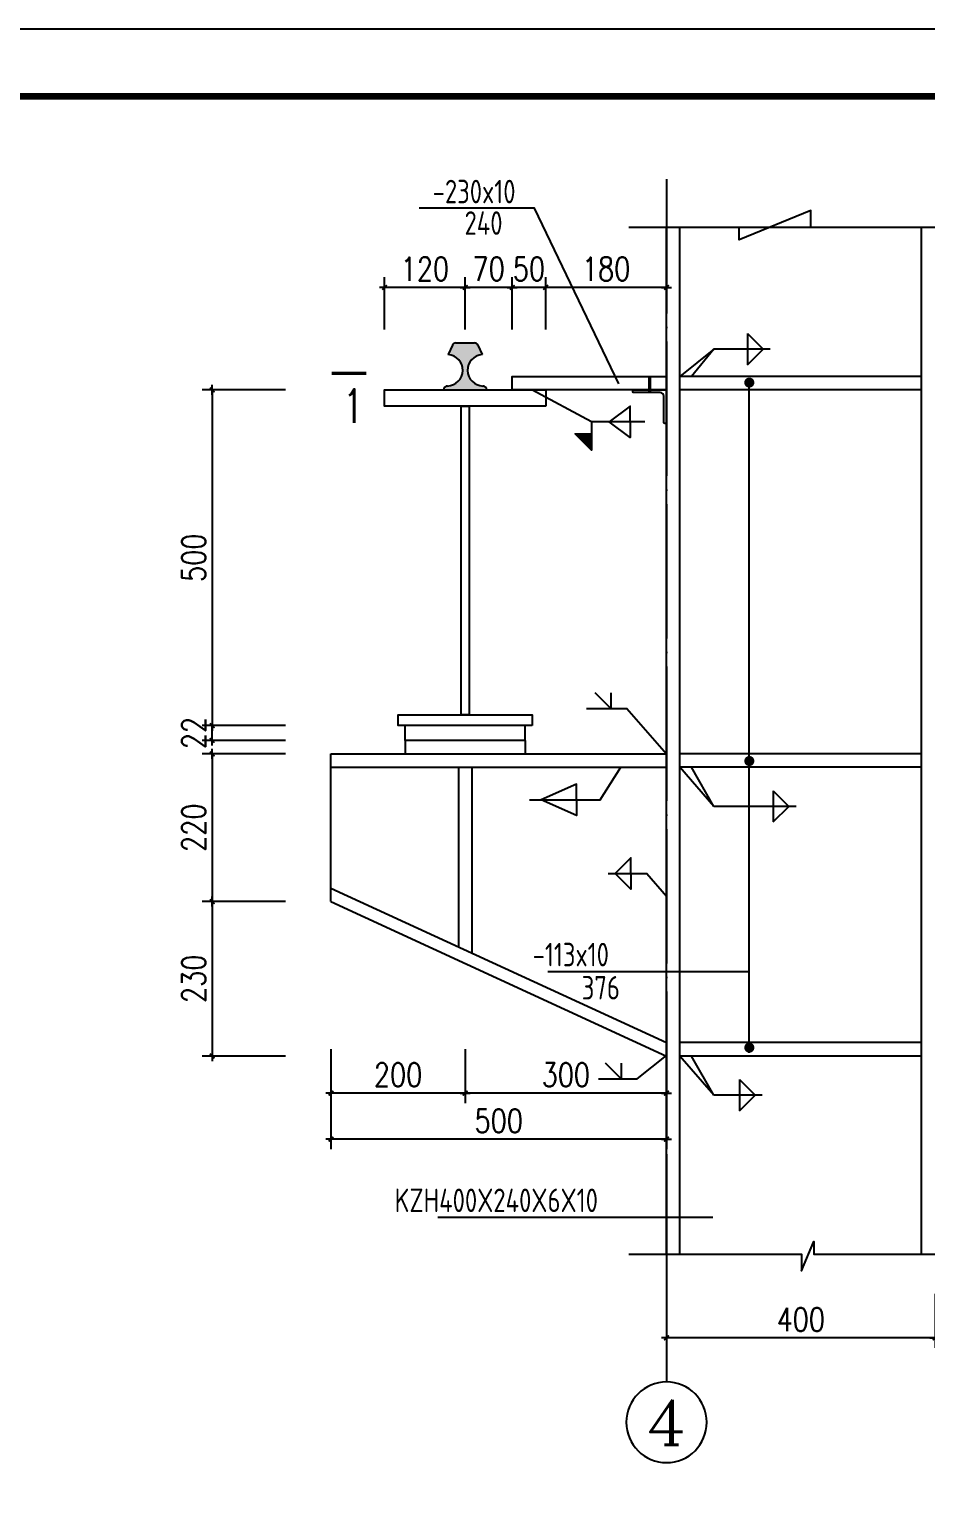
# Model space of a CAD drawing. Extents: x 69728788 to 150163257, y 20675998 to 43663798.
# Drawn here: x 75076908 to 75090266, y 20739602 to 20761368 of the extents above; entities that cross this region are included whole.
import ezdxf
from ezdxf.enums import TextEntityAlignment as Align

# ---------------------------------------------------------------- set-up
doc = ezdxf.new("R2010")
doc.units = 0
doc.header["$LTSCALE"] = 1000
doc.header["$MEASUREMENT"] = 0
doc.linetypes.add('DOTE', pattern=[2.4200000000000004, 2, -0.2, 0.02, -0.2])
doc.layers.get('0').update_dxf_attribs({"linetype": 'CONTINUOUS'})
doc.layers.get('DEFPOINTS').update_dxf_attribs({"linetype": 'CONTINUOUS'})
for name, color, linetype in [('1-TO', 3, 'CONTINUOUS'), ('AD', 3, 'CONTINUOUS'), ('AXIS', 3, 'CONTINUOUS'), ('AXIS_TEXT', 7, 'CONTINUOUS'), ('DOTE', 251, 'DOTE'), ('PUB_DIM', 3, 'CONTINUOUS'), ('PUB_TEXT', 7, 'CONTINUOUS'), ('PUB_TITLE', 4, 'CONTINUOUS'), ('S', 2, 'CONTINUOUS')]:
    doc.layers.add(name, color=color, linetype=linetype)
doc.styles.add('COMPLEX', font='COMPLEX')
doc.styles.add('DIM_FONT', font='SIMPLEX.shx', dxfattribs={"width": 0.8})
doc.styles.add('TSSD_Rein', font='atssdeng.shx', dxfattribs={"width": 0.7, "bigfont": 'atssdchn.shx'})
doc.dimstyles.new('AXIS-BZ-JD', dxfattribs={"dimtxt": 350, "dimasz": 0.5, "dimexe": 150, "dimexo": 100, "dimgap": 100, "dimtad": 1, "dimdec": 0, "dimlfac": 0.1, "dimzin": 0, "dimdsep": 46, "dimtxsty": 'DIM_FONT', "dimblk1": '_DIMX', "dimblk2": '_DIMX', "dimsah": 1, "dimcen": 0.09, "dimclrt": 3, "dimadec": 0, "dimazin": 0, "dimtfac": 1, "dimtdec": 0, "dimtix": 1, "dimtmove": 2, "dimatfit": 3, "dimldrblk": '_DIMX', "dimfxl": 1, "dimtolj": 1, "dimtzin": 0, "dimarcsym": 0})

# ---------------------------------------------------------------- blocks, each defined once
blk = doc.blocks.new('_AXISO')
blk.add_circle((0, 0), 0.5)
at = {"layer": 'AXIS_TEXT', "style": 'COMPLEX', "width": 1.041666666666667}
blk.add_attdef('A', text='', height=0.56, dxfattribs=at).set_placement((-0.25, -0.28), (0.25, -0.28), align=Align.FIT)
blk = doc.blocks.new('_DIMX')
blk.add_line((-150, 0), (150, 0))
at = {"const_width": 50}
blk.add_lwpolyline([(-70, -70), (70, 70)], dxfattribs=at)
blk = doc.blocks.new('*D7919')
at = {"layer": 'AXIS', "color": 0, "lineweight": -2}
for p, q in [((75086403.6313813, 20742532.16989535), (75086403.6313813, 20741728.30137487)), ((75090403.6313813, 20742532.16989535), (75090403.6313813, 20741728.30137487)), ((75090403.1313813, 20741878.30137487), (75086404.1313813, 20741878.30137487))]:
    blk.add_line(p, q, dxfattribs=at)
at = {"layer": 'DEFPOINTS', "color": 0}
for p in [(75086403.6313813, 20742632.16989535), (75090403.6313813, 20742632.16989535), (75086403.6313813, 20741878.30137487)]:
    blk.add_point(p, dxfattribs=at)
at = {"layer": 'AXIS', "color": 0, "lineweight": -2, "xscale": 0.5, "yscale": 0.5, "zscale": 0.5, "rotation": 180}
blk.add_blockref('_DIMX', (75086403.6313813, 20741878.30137487), dxfattribs=at)
at = {"layer": 'AXIS', "color": 0, "lineweight": -2, "xscale": 0.5, "yscale": 0.5, "zscale": 0.5}
blk.add_blockref('_DIMX', (75090403.6313813, 20741878.30137487), dxfattribs=at)
at = {"layer": 'AXIS', "color": 3, "insert": (75088403.6313813, 20742153.30137487), "char_height": 350, "attachment_point": 5, "style": 'DIM_FONT'}
blk.add_mtext('\\A1;400', dxfattribs=at)
blk = doc.blocks.new('*D7924')
at = {"layer": 'AXIS', "color": 0, "lineweight": -2}
for p, q in [((75081403.6313813, 20745603.2973044), (75081403.6313813, 20744687.09357543)), ((75086403.6313813, 20745603.2973044), (75086403.6313813, 20744687.09357543)), ((75086403.1313813, 20744837.09357543), (75081404.1313813, 20744837.09357543))]:
    blk.add_line(p, q, dxfattribs=at)
at = {"layer": 'DEFPOINTS', "color": 0}
for p in [(75081403.6313813, 20745703.2973044), (75086403.6313813, 20745703.2973044), (75081403.6313813, 20744837.09357543)]:
    blk.add_point(p, dxfattribs=at)
at = {"layer": 'AXIS', "color": 0, "lineweight": -2, "xscale": 0.5, "yscale": 0.5, "zscale": 0.5, "rotation": 180}
blk.add_blockref('_DIMX', (75081403.6313813, 20744837.09357543), dxfattribs=at)
at = {"layer": 'AXIS', "color": 0, "lineweight": -2, "xscale": 0.5, "yscale": 0.5, "zscale": 0.5}
blk.add_blockref('_DIMX', (75086403.6313813, 20744837.09357543), dxfattribs=at)
at = {"layer": 'AXIS', "color": 3, "insert": (75083903.6313813, 20745112.09357543), "char_height": 350, "attachment_point": 5, "style": 'DIM_FONT'}
blk.add_mtext('\\A1;500', dxfattribs=at)
blk = doc.blocks.new('*D7925')
at = {"layer": 'AXIS', "color": 0, "lineweight": -2}
for p, q in [((75081403.6313813, 20746176.40720481), (75081403.6313813, 20745372.53868433)), ((75083403.6313813, 20746176.40720481), (75083403.6313813, 20745372.53868433)), ((75083403.1313813, 20745522.53868433), (75081404.1313813, 20745522.53868433))]:
    blk.add_line(p, q, dxfattribs=at)
at = {"layer": 'DEFPOINTS', "color": 0}
for p in [(75081403.6313813, 20746276.40720481), (75083403.6313813, 20746276.40720481), (75081403.6313813, 20745522.53868433)]:
    blk.add_point(p, dxfattribs=at)
at = {"layer": 'AXIS', "color": 0, "lineweight": -2, "xscale": 0.5, "yscale": 0.5, "zscale": 0.5, "rotation": 180}
blk.add_blockref('_DIMX', (75081403.6313813, 20745522.53868433), dxfattribs=at)
at = {"layer": 'AXIS', "color": 0, "lineweight": -2, "xscale": 0.5, "yscale": 0.5, "zscale": 0.5}
blk.add_blockref('_DIMX', (75083403.6313813, 20745522.53868433), dxfattribs=at)
at = {"layer": 'AXIS', "color": 3, "insert": (75082403.6313813, 20745797.53868433), "char_height": 350, "attachment_point": 5, "style": 'DIM_FONT'}
blk.add_mtext('\\A1;200', dxfattribs=at)
blk = doc.blocks.new('*D7926')
at = {"layer": 'AXIS', "color": 0, "lineweight": -2}
for p, q in [((75083403.6313813, 20746176.40720481), (75083403.6313813, 20745372.53868433)), ((75086403.6313813, 20746176.40720481), (75086403.6313813, 20745372.53868433)), ((75086403.1313813, 20745522.53868433), (75083404.1313813, 20745522.53868433))]:
    blk.add_line(p, q, dxfattribs=at)
at = {"layer": 'DEFPOINTS', "color": 0}
for p in [(75083403.6313813, 20746276.40720481), (75086403.6313813, 20746276.40720481), (75083403.6313813, 20745522.53868433)]:
    blk.add_point(p, dxfattribs=at)
at = {"layer": 'AXIS', "color": 0, "lineweight": -2, "xscale": 0.5, "yscale": 0.5, "zscale": 0.5, "rotation": 180}
blk.add_blockref('_DIMX', (75083403.6313813, 20745522.53868433), dxfattribs=at)
at = {"layer": 'AXIS', "color": 0, "lineweight": -2, "xscale": 0.5, "yscale": 0.5, "zscale": 0.5}
blk.add_blockref('_DIMX', (75086403.6313813, 20745522.53868433), dxfattribs=at)
at = {"layer": 'AXIS', "color": 3, "insert": (75084903.6313813, 20745797.53868433), "char_height": 350, "attachment_point": 5, "style": 'DIM_FONT'}
blk.add_mtext('\\A1;300', dxfattribs=at)
blk = doc.blocks.new('*D7927')
at = {"layer": 'AXIS', "color": 0, "lineweight": -2}
for p, q in [((75082203.6313813, 20756894.27095244), (75082203.6313813, 20757673.69375566)), ((75083403.6313813, 20756894.27095244), (75083403.6313813, 20757673.69375566)), ((75083403.1313813, 20757523.69375566), (75082204.1313813, 20757523.69375566))]:
    blk.add_line(p, q, dxfattribs=at)
at = {"layer": 'DEFPOINTS', "color": 0}
for p in [(75082203.6313813, 20757523.69375566), (75082203.6313813, 20756794.27095244), (75083403.6313813, 20756794.27095244)]:
    blk.add_point(p, dxfattribs=at)
at = {"layer": 'AXIS', "color": 0, "lineweight": -2, "xscale": 0.5, "yscale": 0.5, "zscale": 0.5, "rotation": 180}
blk.add_blockref('_DIMX', (75082203.6313813, 20757523.69375566), dxfattribs=at)
at = {"layer": 'AXIS', "color": 0, "lineweight": -2, "xscale": 0.5, "yscale": 0.5, "zscale": 0.5}
blk.add_blockref('_DIMX', (75083403.6313813, 20757523.69375566), dxfattribs=at)
at = {"layer": 'AXIS', "color": 3, "insert": (75082803.6313813, 20757798.69375566), "char_height": 350, "attachment_point": 5, "style": 'DIM_FONT'}
blk.add_mtext('\\A1;120', dxfattribs=at)
blk = doc.blocks.new('*D7928')
at = {"layer": 'AXIS', "color": 0, "lineweight": -2}
for p, q in [((75083403.6313813, 20756894.27095244), (75083403.6313813, 20757673.69375566)), ((75084103.6313813, 20756894.27095244), (75084103.6313813, 20757673.69375566)), ((75084103.1313813, 20757523.69375566), (75083404.1313813, 20757523.69375566))]:
    blk.add_line(p, q, dxfattribs=at)
at = {"layer": 'DEFPOINTS', "color": 0}
for p in [(75083403.6313813, 20757523.69375566), (75083403.6313813, 20756794.27095244), (75084103.6313813, 20756794.27095244)]:
    blk.add_point(p, dxfattribs=at)
at = {"layer": 'AXIS', "color": 0, "lineweight": -2, "xscale": 0.5, "yscale": 0.5, "zscale": 0.5, "rotation": 180}
blk.add_blockref('_DIMX', (75083403.6313813, 20757523.69375566), dxfattribs=at)
at = {"layer": 'AXIS', "color": 0, "lineweight": -2, "xscale": 0.5, "yscale": 0.5, "zscale": 0.5}
blk.add_blockref('_DIMX', (75084103.6313813, 20757523.69375566), dxfattribs=at)
at = {"layer": 'AXIS', "color": 3, "insert": (75083753.6313813, 20757798.69375566), "char_height": 350, "attachment_point": 5, "style": 'DIM_FONT'}
blk.add_mtext('\\A1;70', dxfattribs=at)
blk = doc.blocks.new('*D7929')
at = {"layer": 'AXIS', "color": 0, "lineweight": -2}
for p, q in [((75084103.6313813, 20756894.27095244), (75084103.6313813, 20757673.69375566)), ((75084603.6313813, 20756894.27095244), (75084603.6313813, 20757673.69375566)), ((75084103.1313813, 20757523.69375566), (75084102.6313813, 20757523.69375566)), ((75084603.6313813, 20757523.69375566), (75084103.6313813, 20757523.69375566)), ((75084604.1313813, 20757523.69375566), (75084604.6313813, 20757523.69375566))]:
    blk.add_line(p, q, dxfattribs=at)
at = {"layer": 'DEFPOINTS', "color": 0}
for p in [(75084103.6313813, 20757523.69375566), (75084103.6313813, 20756794.27095244), (75084603.6313813, 20756794.27095244)]:
    blk.add_point(p, dxfattribs=at)
at = {"layer": 'AXIS', "color": 0, "lineweight": -2, "xscale": 0.5, "yscale": 0.5, "zscale": 0.5}
blk.add_blockref('_DIMX', (75084103.6313813, 20757523.69375566), dxfattribs=at)
at = {"layer": 'AXIS', "color": 0, "lineweight": -2, "xscale": 0.5, "yscale": 0.5, "zscale": 0.5, "rotation": 180}
blk.add_blockref('_DIMX', (75084603.6313813, 20757523.69375566), dxfattribs=at)
at = {"layer": 'AXIS', "color": 3, "insert": (75084353.6313813, 20757798.69375566), "char_height": 350, "attachment_point": 5, "style": 'DIM_FONT'}
blk.add_mtext('\\A1;50', dxfattribs=at)
blk = doc.blocks.new('*D7930')
at = {"layer": 'AXIS', "color": 0, "lineweight": -2}
for p, q in [((75084603.6313813, 20756894.27095244), (75084603.6313813, 20757673.69375566)), ((75086403.6313813, 20756894.27095244), (75086403.6313813, 20757673.69375566)), ((75086403.1313813, 20757523.69375566), (75084604.1313813, 20757523.69375566))]:
    blk.add_line(p, q, dxfattribs=at)
at = {"layer": 'DEFPOINTS', "color": 0}
for p in [(75084603.6313813, 20757523.69375566), (75084603.6313813, 20756794.27095244), (75086403.6313813, 20756794.27095244)]:
    blk.add_point(p, dxfattribs=at)
at = {"layer": 'AXIS', "color": 0, "lineweight": -2, "xscale": 0.5, "yscale": 0.5, "zscale": 0.5, "rotation": 180}
blk.add_blockref('_DIMX', (75084603.6313813, 20757523.69375566), dxfattribs=at)
at = {"layer": 'AXIS', "color": 0, "lineweight": -2, "xscale": 0.5, "yscale": 0.5, "zscale": 0.5}
blk.add_blockref('_DIMX', (75086403.6313813, 20757523.69375566), dxfattribs=at)
at = {"layer": 'AXIS', "color": 3, "insert": (75085503.6313813, 20757798.69375566), "char_height": 350, "attachment_point": 5, "style": 'DIM_FONT'}
blk.add_mtext('\\A1;180', dxfattribs=at)
blk = doc.blocks.new('*D7986')
at = {"layer": 'AXIS', "color": 0, "lineweight": -2}
for p, q in [((75080728.78639369, 20748376.40720481), (75079484.45186536, 20748376.40720481)), ((75079634.45186536, 20748375.90720481), (75079634.45186536, 20746076.90720481)), ((75080728.78639369, 20746076.40720481), (75079484.45186536, 20746076.40720481))]:
    blk.add_line(p, q, dxfattribs=at)
at = {"layer": 'DEFPOINTS', "color": 0}
for p in [(75080828.78639369, 20748376.40720481), (75079634.45186536, 20746076.40720481), (75080828.78639369, 20746076.40720481)]:
    blk.add_point(p, dxfattribs=at)
at = {"layer": 'AXIS', "color": 0, "lineweight": -2, "xscale": 0.5, "yscale": 0.5, "zscale": 0.5}
for p, rotation in [((75079634.45186536, 20748376.40720481), 90), ((75079634.45186536, 20746076.40720481), 270)]:
    blk.add_blockref('_DIMX', p, dxfattribs=dict(at, rotation=rotation))
at = {"layer": 'AXIS', "color": 3, "insert": (75079359.45186536, 20747226.40720482), "char_height": 350, "attachment_point": 5, "rotation": 90, "style": 'DIM_FONT'}
blk.add_mtext('\\A1;230', dxfattribs=at)
blk = doc.blocks.new('*D7987')
at = {"layer": 'AXIS', "color": 0, "lineweight": -2}
for p, q in [((75080728.78639369, 20750576.40720481), (75079484.45186536, 20750576.40720481)), ((75079634.45186536, 20750575.90720481), (75079634.45186536, 20748376.90720481)), ((75080728.78639369, 20748376.40720481), (75079484.45186536, 20748376.40720481))]:
    blk.add_line(p, q, dxfattribs=at)
at = {"layer": 'DEFPOINTS', "color": 0}
for p in [(75080828.78639369, 20750576.40720481), (75079634.45186536, 20748376.40720481), (75080828.78639369, 20748376.40720481)]:
    blk.add_point(p, dxfattribs=at)
at = {"layer": 'AXIS', "color": 0, "lineweight": -2, "xscale": 0.5, "yscale": 0.5, "zscale": 0.5}
for p, rotation in [((75079634.45186536, 20750576.40720481), 90), ((75079634.45186536, 20748376.40720481), 270)]:
    blk.add_blockref('_DIMX', p, dxfattribs=dict(at, rotation=rotation))
at = {"layer": 'AXIS', "color": 3, "insert": (75079359.45186536, 20749476.40720482), "char_height": 350, "attachment_point": 5, "rotation": 90, "style": 'DIM_FONT'}
blk.add_mtext('\\A1;220', dxfattribs=at)
blk = doc.blocks.new('*D7988')
at = {"layer": 'AXIS', "color": 0, "lineweight": -2}
for p, q in [((75080728.78639369, 20755996.40720481), (75079484.45186536, 20755996.40720481)), ((75079634.45186536, 20755995.90720481), (75079634.45186536, 20750996.90720481)), ((75080728.78639369, 20750996.40720481), (75079484.45186536, 20750996.40720481))]:
    blk.add_line(p, q, dxfattribs=at)
at = {"layer": 'DEFPOINTS', "color": 0}
for p in [(75080828.78639369, 20755996.40720481), (75079634.45186536, 20750996.40720481), (75080828.78639369, 20750996.40720481)]:
    blk.add_point(p, dxfattribs=at)
at = {"layer": 'AXIS', "color": 0, "lineweight": -2, "xscale": 0.5, "yscale": 0.5, "zscale": 0.5}
for p, rotation in [((75079634.45186536, 20755996.40720481), 90), ((75079634.45186536, 20750996.40720481), 270)]:
    blk.add_blockref('_DIMX', p, dxfattribs=dict(at, rotation=rotation))
at = {"layer": 'AXIS', "color": 3, "insert": (75079359.45186536, 20753496.40720482), "char_height": 350, "attachment_point": 5, "rotation": 90, "style": 'DIM_FONT'}
blk.add_mtext('\\A1;500', dxfattribs=at)
blk = doc.blocks.new('*D7989')
at = {"layer": 'AXIS', "color": 0, "lineweight": -2}
for p, q in [((75080728.78639369, 20750996.40720481), (75079484.45186536, 20750996.40720481)), ((75079634.45186536, 20750996.90720481), (75079634.45186536, 20750997.40720481)), ((75079634.45186536, 20750776.40720481), (75079634.45186536, 20750996.40720481)), ((75080728.78639369, 20750776.40720481), (75079484.45186536, 20750776.40720481)), ((75079634.45186536, 20750775.90720481), (75079634.45186536, 20750775.40720481))]:
    blk.add_line(p, q, dxfattribs=at)
at = {"layer": 'DEFPOINTS', "color": 0}
for p in [(75079634.45186536, 20750996.40720481), (75080828.78639369, 20750996.40720481), (75080828.78639369, 20750776.40720481)]:
    blk.add_point(p, dxfattribs=at)
at = {"layer": 'AXIS', "color": 0, "lineweight": -2, "xscale": 0.5, "yscale": 0.5, "zscale": 0.5}
for p, rotation in [((75079634.45186536, 20750996.40720481), 270), ((75079634.45186536, 20750776.40720481), 90)]:
    blk.add_blockref('_DIMX', p, dxfattribs=dict(at, rotation=rotation))
at = {"layer": 'AXIS', "color": 3, "insert": (75079359.45186536, 20750886.40720482), "char_height": 350, "attachment_point": 5, "rotation": 90, "style": 'DIM_FONT'}
blk.add_mtext('\\A1;22', dxfattribs=at)

msp = doc.modelspace()

# ---------------------------------------------------------------- hatches: boundary and pattern name
at = {"layer": 'AD'}
h = msp.add_hatch(color=256, dxfattribs=at)
edge = h.paths.add_edge_path()
edge.add_ellipse((75083131.75724034, 20756289.97909964), major_axis=(-166.4569221049125, 166.4569221049125), ratio=0.9999999999968987, start_angle=136.3646495819774, end_angle=310.0891282838639)
edge.add_line((75083151.9093695, 20756524.52057897), (75083213.16428344, 20756662.00427358))
edge.add_ellipse((75083266.46343188, 20756638.2572048), major_axis=(41.25968068195007, 41.25968068195007), ratio=0.9999999999981506, start_angle=44.999999999367105, end_angle=110.9849665154544, ccw=False)
edge.add_line((75083266.46343188, 20756696.60720481), (75083403.6313813, 20756696.60720481))
edge.add_line((75083403.6313813, 20756696.60720481), (75083540.79933073, 20756696.60720481))
edge.add_ellipse((75083540.79933073, 20756638.25720481), major_axis=(41.25968068086726, 41.25968068086726), ratio=0.9999999999969644, start_angle=339.0150334835133, end_angle=404.99999999985835, ccw=False)
edge.add_line((75083594.09847917, 20756662.00427358), (75083655.35339311, 20756524.52057897))
edge.add_ellipse((75083675.50552225, 20756289.97909964), major_axis=(-166.4569221052644, 166.4569221052644), ratio=0.9999999999960867, start_angle=-40.08912828370219, end_angle=133.6353504183621)
edge.add_ellipse((75083666.2063813, 20755996.40720481), major_axis=(-41.25968068180472, 41.25968068180471), ratio=0.999999999997602, start_angle=225.000000000183, end_angle=311.37142758304225, ccw=False)
edge.add_line((75083724.5563813, 20755996.40720481), (75083082.70638129, 20755996.40720481))
edge.add_ellipse((75083141.0563813, 20755996.4072048), major_axis=(41.25968068254841, 41.25968068254841), ratio=0.9999999999983267, start_angle=48.62857241412678, end_angle=134.9999999991519, ccw=False)
h = msp.add_hatch(color=256, dxfattribs=at)
edge = h.paths.add_edge_path()
edge.add_ellipse((75083131.75724034, 20756289.97909964), major_axis=(166.4569221047524, 166.4569221047524), ratio=0.9999999999986043, start_angle=226.3646495821067, end_angle=400.0891282839909)
edge.add_line((75083151.9093695, 20756524.52057897), (75083213.16428344, 20756662.00427358))
edge.add_ellipse((75083266.46343188, 20756638.2572048), major_axis=(-41.25968068189817, 41.25968068189816), ratio=0.9999999999986611, start_angle=-45.000000000724185, end_angle=20.98496651546901, ccw=False)
edge.add_line((75083266.46343188, 20756696.60720481), (75083403.6313813, 20756696.60720481))
edge.add_line((75083403.6313813, 20756696.60720481), (75083540.79933073, 20756696.60720481))
edge.add_ellipse((75083540.79933073, 20756638.25720481), major_axis=(-41.25968068089574, 41.25968068089572), ratio=0.9999999999978806, start_angle=249.01503348361211, end_angle=314.99999999971067, ccw=False)
edge.add_line((75083594.09847917, 20756662.00427358), (75083655.35339311, 20756524.52057897))
edge.add_ellipse((75083675.50552225, 20756289.97909964), major_axis=(166.4569221049668, 166.4569221049667), ratio=0.9999999999994001, start_angle=49.91087171642762, end_angle=223.6353504184912)
edge.add_ellipse((75083666.2063813, 20755996.40720481), major_axis=(-41.25968068182713, 41.25968068182713), ratio=0.9999999999984494, start_angle=225.0000000001587, end_angle=311.37142758306635, ccw=False)
edge.add_line((75083724.5563813, 20755996.40720481), (75083082.70638129, 20755996.40720481))
edge.add_ellipse((75083141.0563813, 20755996.4072048), major_axis=(-41.25968068248188, 41.25968068248188), ratio=0.9999999999994215, start_angle=-41.37142758593723, end_angle=44.99999999921641, ccw=False)
at = {"layer": 'PUB_TEXT'}
msp.add_hatch(color=256, dxfattribs=at).paths.add_polyline_path([(75085285.682367, 20755342.60031393), (75085285.682367, 20755100.20683159), (75085043.28888467, 20755342.60031393)])
msp.add_hatch(color=256, dxfattribs=at).paths.add_polyline_path([(75085285.682367, 20755342.60031393), (75085285.682367, 20755100.20683159), (75085043.28888467, 20755342.60031393)])

# ---------------------------------------------------------------- linework, layer by layer
at = {"layer": '1-TO'}
for p, q in [((75086403.6313813, 20743124.42151789), (75086403.6313813, 20758422.85688255)), ((75086603.6313813, 20743124.42151789), (75086603.6313813, 20758422.85688255)), ((75090203.6313813, 20743124.42151789), (75090203.6313813, 20758422.85688255)), ((75082507.72478166, 20750776.40720481), (75082507.72478166, 20750996.40720481)), ((75084299.53798093, 20750776.40720481), (75084299.53798093, 20750996.40720481)), ((75084299.53798093, 20750776.40720481), (75082507.72478166, 20750776.40720481)), ((75081403.6313813, 20750576.40720481), (75086403.6313813, 20750576.40720481)), ((75081403.6313813, 20748376.40720481), (75081403.6313813, 20750576.40720481)), ((75081403.6313813, 20750376.40720481), (75086403.6313813, 20750376.40720481)), ((75083303.6313813, 20750376.40720481), (75083303.6313813, 20747702.40720481)), ((75083503.6313813, 20750376.40720481), (75083503.63138132, 20747610.4072048)), ((75081403.6313813, 20748576.40720481), (75086403.6313813, 20746276.40720481)), ((75081403.6313813, 20748376.40720481), (75086403.6313813, 20746076.40720481)), ((75090203.6313813, 20746276.40720481), (75086603.6313813, 20746276.40720481)), ((75090203.6313813, 20746076.40720481), (75086603.6313813, 20746076.40720481))]:
    msp.add_line(p, q, dxfattribs=at)
for points in [[(75086403.6313813, 20755996.40720481), (75084103.6313813, 20755996.40720481), (75084103.6313813, 20756196.40720481), (75086403.6313813, 20756196.40720481)], [(75086403.6313813, 20755996.40720481), (75084103.6313813, 20755996.40720481), (75084103.6313813, 20756196.40720481), (75086403.6313813, 20756196.40720481)], [(75084603.6313813, 20755756.40720481), (75082203.6313813, 20755756.40720481), (75082203.6313813, 20755996.40720481), (75084603.6313813, 20755996.40720481)], [(75084603.6313813, 20755756.40720481), (75082203.6313813, 20755756.40720481), (75082203.6313813, 20755996.40720481), (75084603.6313813, 20755996.40720481)], [(75083343.6313813, 20751156.40720481), (75083343.6313813, 20755756.40720481), (75083463.6313813, 20755756.40720481), (75083463.6313813, 20751156.40720481)], [(75083343.6313813, 20751156.40720481), (75083343.6313813, 20755756.40720481), (75083463.6313813, 20755756.40720481), (75083463.6313813, 20751156.40720481)], [(75084403.6313813, 20750996.40720481), (75082403.6313813, 20750996.40720481), (75082403.6313813, 20751156.40720481), (75084403.6313813, 20751156.40720481)], [(75084403.6313813, 20750996.40720481), (75082403.6313813, 20750996.40720481), (75082403.6313813, 20751156.40720481), (75084403.6313813, 20751156.40720481)]]:
    msp.add_lwpolyline(points, close=True, dxfattribs=at)
at = {"layer": 'AD'}
for p, q in [((75083213.16428344, 20756662.00427358), (75083151.90936948, 20756524.52057897)), ((75083266.46343188, 20756696.60720481), (75083540.79933073, 20756696.60720481)), ((75083594.09847917, 20756662.00427358), (75083655.35339311, 20756524.52057897)), ((75083082.7063813, 20755996.40720481), (75083724.5563813, 20755996.40720481))]:
    msp.add_line(p, q, dxfattribs=at)
for points in [[(75085841.36701828, 20758422.85688255), (75088551.96212281, 20758422.85688255), (75088551.96212281, 20758668.10166658), (75087487.316078, 20758231.00529351), (75087487.316078, 20758422.85688255), (75090913.3745236, 20758422.85688255)], [(75085841.36701828, 20758422.85688255), (75088551.96212281, 20758422.85688255), (75088551.96212281, 20758668.10166658), (75087487.316078, 20758231.00529351), (75087487.316078, 20758422.85688255), (75090913.3745236, 20758422.85688255)], [(75085841.36701828, 20743124.42151789), (75088413.2822731, 20743124.42151789), (75088413.2822731, 20742879.17673386), (75088598.6362283, 20743316.27310692), (75088598.6362283, 20743124.42151789), (75090913.3745236, 20743124.42151789)], [(75085841.36701828, 20743124.42151789), (75088413.2822731, 20743124.42151789), (75088413.2822731, 20742879.17673386), (75088598.6362283, 20743316.27310692), (75088598.6362283, 20743124.42151789), (75090913.3745236, 20743124.42151789)]]:
    msp.add_lwpolyline(points, dxfattribs=at)
for centre, radius, start, end in [((75083266.46343188, 20756638.2572048), 58.35000000000122, 90, 155.9849666427284), ((75083540.79933073, 20756638.2572048), 58.35000000000122, 24.01503335727157, 90), ((75083131.75724034, 20756289.97909964), 235.4056367916692, 272.2639430083892, 85.0891280720911), ((75083675.50552225, 20756289.97909964), 235.4056367916692, 94.91087192790891, 267.736056989942), ((75083141.0563813, 20755996.40720481), 58.35000000000122, 90, 180), ((75083666.2063813, 20755996.40720481), 58.35000000000122, 0, 90)]:
    msp.add_arc(centre, radius, start, end, dxfattribs=at)
at = {"layer": 'AXIS'}
for p, q in [((75090203.6313813, 20756196.40720481), (75086603.6313813, 20756196.40720481)), ((75090203.6313813, 20755996.40720481), (75086603.6313813, 20755996.40720481)), ((75087637.07365383, 20746122.20194525), (75087637.07365383, 20756068.0039676)), ((75082507.72478166, 20750776.40720481), (75082507.72478166, 20750576.40720481)), ((75084299.53798093, 20750776.40720481), (75084299.53798093, 20750576.40720481)), ((75090203.6313813, 20750576.40720481), (75086603.6313813, 20750576.40720481)), ((75090203.6313813, 20750376.40720481), (75086603.6313813, 20750376.40720481)), ((75086403.63138129, 20744285.69170507), (75086403.63138129, 20741221.5874502))]:
    msp.add_line(p, q, dxfattribs=at)
at = {"layer": 'AXIS', "const_width": 50}
msp.add_lwpolyline([(75086152.56019323, 20755956.40720481), (75086152.56019323, 20756196.40720481)], dxfattribs=at)
at = {"layer": 'DOTE'}
msp.add_line((75086403.63138129, 20759135.72352876), (75086403.63138129, 20742279.27546285), dxfattribs=at)
at = {"layer": 'PUB_DIM', "const_width": 50}
msp.add_lwpolyline([(75081932.10156484, 20756244.90331037), (75081416.49927685, 20756244.90331037)], dxfattribs=at)
msp.add_lwpolyline([(75081932.10156484, 20756244.90331037), (75081416.49927685, 20756244.90331037)], dxfattribs=at)
at = {"layer": 'PUB_TEXT'}
for p, q in [((75087608.51825275, 20756835.56132709), (75087841.18026516, 20756602.89931466)), ((75087608.51825275, 20756835.56132709), (75087608.51825275, 20756370.23730224)), ((75087106.15113287, 20756602.89931466), (75086603.6313813, 20756196.40720481)), ((75087106.15113287, 20756602.89931466), (75086777.95092446, 20756196.40720481)), ((75087946.31154941, 20756602.89931466), (75087106.15113287, 20756602.89931466)), ((75087608.51825275, 20756370.23730224), (75087841.18026516, 20756602.89931466)), ((75087106.15113287, 20749794.88210513), (75086603.6313813, 20750376.40720481)), ((75087106.15113287, 20749794.88210513), (75086777.95092446, 20750376.40720481)), ((75087994.78828023, 20750027.54411756), (75088227.45029266, 20749794.88210513)), ((75087994.78828023, 20750027.54411756), (75087994.78828023, 20749562.22009271)), ((75088332.58157691, 20749794.88210513), (75087106.15113287, 20749794.88210513)), ((75087994.78828023, 20749562.22009271), (75088227.45029266, 20749794.88210513)), ((75087106.15113287, 20745494.88210513), (75086603.6313813, 20746076.40720481)), ((75087106.15113287, 20745494.88210513), (75086777.95092446, 20746076.40720481)), ((75087492.89313127, 20745727.54411756), (75087725.5551437, 20745494.88210513)), ((75087492.89313127, 20745727.54411756), (75087492.89313127, 20745262.22009271)), ((75087830.68642795, 20745494.88210513), (75087106.15113287, 20745494.88210513)), ((75087492.89313127, 20745262.22009271), (75087725.5551437, 20745494.88210513))]:
    msp.add_line(p, q, dxfattribs=at)
for points in [[(75085691.1451113, 20756087.20013718), (75084435.42479388, 20758701.91148253), (75082716.32507278, 20758701.91148253)], [(75086079.62496391, 20755520.22627435), (75085285.682367, 20755520.22627435), (75084397.54918846, 20755996.40720481)], [(75086079.62496391, 20755520.22627435), (75085285.682367, 20755520.22627435), (75084397.54918846, 20755996.40720481)], [(75085864.03248979, 20755520.22627435), (75085864.03248979, 20755752.88828677), (75085546.69450222, 20755520.22627435)], [(75085285.682367, 20755520.22627435), (75085285.682367, 20755100.20683159), (75085043.28888467, 20755342.60031393), (75085285.682367, 20755342.60031393)], [(75085285.682367, 20755520.22627435), (75085285.682367, 20755100.20683159), (75085043.28888467, 20755342.60031393), (75085285.682367, 20755342.60031393)], [(75085864.03248979, 20755520.22627435), (75085864.03248979, 20755287.56426193), (75085546.69450222, 20755520.22627435)], [(75085864.03248979, 20755520.22627435), (75085864.03248979, 20755287.56426193), (75085546.69450222, 20755520.22627435)], [(75085574.11133146, 20751485.63004323), (75085574.11133146, 20751252.96803081), (75085338.87781194, 20751485.63004323)], [(75085574.11133146, 20751485.63004323), (75085574.11133146, 20751252.96803081), (75085338.87781194, 20751485.63004323)], [(75085210.33319566, 20751252.96803081), (75085812.21178037, 20751252.96803081), (75086403.6313813, 20750576.40720481)], [(75085210.33319566, 20751252.96803081), (75085812.21178037, 20751252.96803081), (75086403.6313813, 20750576.40720481)], [(75084361.10139455, 20749890.87045047), (75085413.96443565, 20749890.87045047), (75085724.21024404, 20750376.40720481)], [(75084534.3112689, 20749890.87045047), (75085413.96443565, 20749890.87045047), (75085724.21024404, 20750376.40720481)], [(75085061.22206225, 20749890.87045047), (75085061.22206225, 20750123.53246289), (75084534.3112689, 20749890.87045047)], [(75085061.22206225, 20749890.87045047), (75085061.22206225, 20750123.53246289), (75084534.3112689, 20749890.87045047)], [(75085061.22206225, 20749890.87045047), (75085061.22206225, 20749658.20843805), (75084534.3112689, 20749890.87045047)], [(75085061.22206225, 20749890.87045047), (75085061.22206225, 20749658.20843805), (75084534.3112689, 20749890.87045047)], [(75085869.82113191, 20748796.30002873), (75085869.82113191, 20749028.96204115), (75085637.1591195, 20748796.30002873)], [(75085869.82113191, 20748796.30002873), (75085869.82113191, 20749028.96204115), (75085637.1591195, 20748796.30002873)], [(75085532.02783525, 20748796.30002873), (75086107.92158084, 20748796.30002873), (75086403.6313813, 20748458.01961573)], [(75085532.02783525, 20748796.30002873), (75086107.92158084, 20748796.30002873), (75086403.6313813, 20748458.01961573)], [(75085869.82113191, 20748796.30002873), (75085869.82113191, 20748563.63801631), (75085637.1591195, 20748796.30002873)], [(75085869.82113191, 20748796.30002873), (75085869.82113191, 20748563.63801631), (75085637.1591195, 20748796.30002873)], [(75084634.15241182, 20747335.45169448), (75087637.07365383, 20747335.45169448)], [(75084634.15241182, 20747335.45169448), (75087637.07365383, 20747335.45169448)], [(75085391.02673985, 20745738.76457149), (75085966.92048544, 20745738.76457149), (75086403.6313813, 20746081.95514111)], [(75085391.02673985, 20745738.76457149), (75085966.92048544, 20745738.76457149), (75086403.6313813, 20746081.95514111)], [(75085728.82003652, 20745971.42658391), (75085728.82003652, 20745738.76457149), (75085496.1580241, 20745971.42658391)], [(75085728.82003652, 20745971.42658391), (75085728.82003652, 20745738.76457149), (75085496.1580241, 20745971.42658391)], [(75082996.3906419, 20743675.66096133), (75087094.34874493, 20743675.66096133)], [(75082996.3906419, 20743675.66096133), (75087094.34874493, 20743675.66096133)]]:
    msp.add_lwpolyline(points, dxfattribs=at)
at = {"layer": 'PUB_TEXT', "const_width": 74.5}
for points in [[(75087599.32365383, 20756105.7539676, 1), (75087674.82365383, 20756105.7539676, 1)], [(75087599.32365383, 20756105.7539676, 1), (75087674.82365383, 20756105.7539676, 1)], [(75087599.32365383, 20750469.78002098, 1), (75087674.82365383, 20750469.78002098, 1)], [(75087599.32365383, 20750469.78002098, 1), (75087674.82365383, 20750469.78002098, 1)], [(75087599.32365383, 20746200.87211287, 1), (75087674.82365383, 20746200.87211287, 1)], [(75087599.32365383, 20746200.87211287, 1), (75087674.82365383, 20746200.87211287, 1)]]:
    msp.add_lwpolyline(points, format="xyb", close=True, dxfattribs=at)
at = {"layer": 'PUB_TITLE'}
msp.add_lwpolyline([(75041785.97378083, 20719368.35862109), (75130985.97378083, 20719368.35862109), (75130985.97378083, 20761368.35862109), (75041785.97378083, 20761368.35862109)], close=True, dxfattribs=at)
at = {"layer": 'PUB_TITLE', "const_width": 100}
msp.add_lwpolyline([(75044285.97378083, 20720368.35862109), (75129985.97378083, 20720368.35862109), (75129985.97378083, 20760368.35862109), (75044285.97378083, 20760368.35862109)], close=True, dxfattribs=at)
at = {"layer": 'S'}
msp.add_lwpolyline([(75086403.6313813, 20755996.40720481), (75086403.6313813, 20755496.40720481), (75086376.96471463, 20755496.40720481, -0.4142135623730951), (75086363.6313813, 20755509.74053814), (75086363.6313813, 20755901.40720481, 0.4142135623730951), (75086308.6313813, 20755956.40720481), (75085916.96471463, 20755956.40720481, -0.4142135623730951), (75085903.6313813, 20755969.74053814), (75085903.6313813, 20755996.40720481)], format="xyb", close=True, dxfattribs=at)
msp.add_lwpolyline([(75086403.6313813, 20755996.40720481), (75086403.6313813, 20755496.40720481), (75086376.96471463, 20755496.40720481, -0.4142135623730951), (75086363.6313813, 20755509.74053814), (75086363.6313813, 20755901.40720481, 0.4142135623730951), (75086308.6313813, 20755956.40720481), (75085916.96471463, 20755956.40720481, -0.4142135623730951), (75085903.6313813, 20755969.74053814), (75085903.6313813, 20755996.40720481)], format="xyb", close=True, dxfattribs=at)

# ---------------------------------------------------------------- block references
at = {"layer": 'AXIS', "extrusion": (0, 0, -1)}
ref = msp.add_blockref('_AXISO', (-75086403.63138129, 20740621.5874502), dxfattribs=dict(at, xscale=1200, yscale=1200, zscale=-1200))
ref.add_attrib('A', '4', dxfattribs={"layer": 'AXIS_TEXT', "height": 672.0000000000001, "style": 'COMPLEX', "width": 1.171875}).set_placement((75086103.63138129, 20740285.5874502), (75086703.63138129, 20740285.5874502), align=Align.FIT)

# ---------------------------------------------------------------- texts
at = {"layer": 'PUB_DIM', "style": 'DIM_FONT', "width": 0.7070000000530854}
msp.add_text('1', height=500, dxfattribs=at).set_placement((75081735.74692556, 20755756.42190569), align=Align.MIDDLE)
msp.add_text('1', height=500, dxfattribs=at).set_placement((75081735.74692556, 20755756.42190569), align=Align.MIDDLE)
at = {"layer": 'PUB_TEXT', "style": 'TSSD_Rein', "width": 0.8000000000465661}
for s, p in [('-230x10', (75082919.98705214, 20758775.97346552)), ('240', (75083393.93818387, 20758306.69300889)), ('-113x10', (75084409.90887776, 20747412.03276126)), ('376', (75085140.25449774, 20746918.56265167)), ('KZH400X240X6X10', (75082352.94449443, 20743752.2420281))]:
    msp.add_text(s, height=350, dxfattribs=at).set_placement(p)

# ---------------------------------------------------------------- dimensions: what is measured, and where the dimension line sits
at = {"layer": 'AXIS'}
for base, p1, p2, angle, picture, middle in [((75082203.6313813, 20757523.69375566), (75083403.6313813, 20756794.27095244), (75082203.6313813, 20756794.27095244), 180, '*D7927', (75082803.6313813, 20757798.69375566)), ((75083403.6313813, 20757523.69375566), (75084103.6313813, 20756794.27095244), (75083403.6313813, 20756794.27095244), 180, '*D7928', (75083753.6313813, 20757798.69375566)), ((75084103.6313813, 20757523.69375566), (75084603.6313813, 20756794.27095244), (75084103.6313813, 20756794.27095244), 180, '*D7929', (75084353.6313813, 20757798.69375566)), ((75084603.6313813, 20757523.69375566), (75086403.6313813, 20756794.27095244), (75084603.6313813, 20756794.27095244), 180, '*D7930', (75085503.6313813, 20757798.69375566)), ((75079634.45186536, 20750996.40720481), (75080828.78639369, 20755996.40720481), (75080828.78639369, 20750996.40720481), 90, '*D7988', (75079359.45186536, 20753496.40720482)), ((75079634.45186536, 20750996.40720481), (75080828.78639369, 20750776.40720481), (75080828.78639369, 20750996.40720481), 270, '*D7989', (75079359.45186536, 20750886.40720482)), ((75079634.45186536, 20748376.40720481), (75080828.78639369, 20750576.40720481), (75080828.78639369, 20748376.40720481), 90, '*D7987', (75079359.45186536, 20749476.40720482)), ((75079634.45186536, 20746076.40720481), (75080828.78639369, 20748376.40720481), (75080828.78639369, 20746076.40720481), 90, '*D7986', (75079359.45186536, 20747226.40720482)), ((75081403.6313813, 20745522.53868433), (75083403.6313813, 20746276.40720481), (75081403.6313813, 20746276.40720481), 180, '*D7925', (75082403.6313813, 20745797.53868433)), ((75083403.6313813, 20745522.53868433), (75086403.6313813, 20746276.40720481), (75083403.6313813, 20746276.40720481), 180, '*D7926', (75084903.6313813, 20745797.53868433)), ((75081403.6313813, 20744837.09357543), (75086403.6313813, 20745703.2973044), (75081403.6313813, 20745703.2973044), 180, '*D7924', (75083903.6313813, 20745112.09357543)), ((75086403.6313813, 20741878.30137487), (75090403.6313813, 20742632.16989535), (75086403.6313813, 20742632.16989535), 180, '*D7919', (75088403.6313813, 20742153.30137487))]:
    dim = msp.add_linear_dim(base=base, p1=p1, p2=p2, angle=angle, dimstyle='AXIS-BZ-JD', dxfattribs=at)
    dim.commit()
    dim.dimension.update_dxf_attribs({"geometry": picture, "text_midpoint": middle})

doc.saveas('drawing.dxf')
